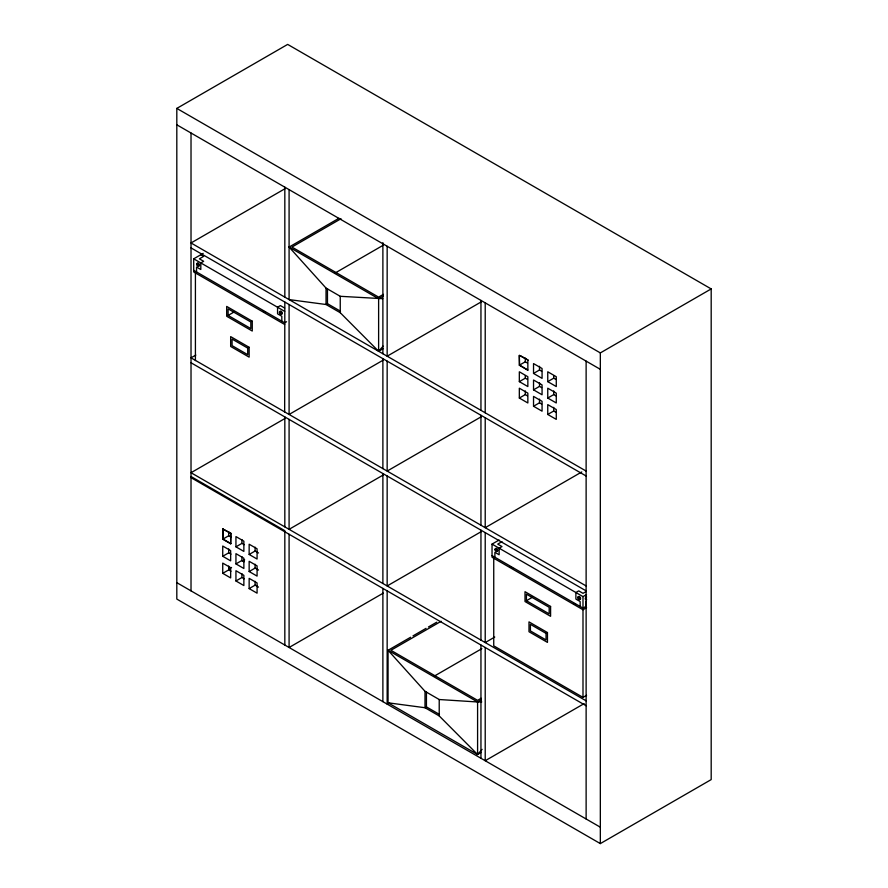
<?xml version="1.0" encoding="UTF-8"?>
<svg xmlns="http://www.w3.org/2000/svg" width="888" height="888" viewBox="0 0 888 888"><rect width="100%" height="100%" fill="white"/><g stroke="black" fill="none" stroke-linecap="round" stroke-linejoin="round"><path stroke-width="1.33" d="M383.139 346.154L378.621 351.282L340.248 312.709L326.04 304.506L289.088 299.589L289.088 189.632M410.611 637.262L388.056 650.294L388.056 702.808L477.589 754.5L482.106 749.372M176.812 108.403L287.668 44.4L711.188 288.922L711.188 779.597L600.332 843.6L176.812 599.078L176.812 108.403L600.332 352.913L711.188 288.922M285.192 188.6L191.02 242.968L586.124 471.073M284.66 324.475L193.706 271.961L193.706 258.83L203.186 253.358M382.761 298.69L340.248 296.303L326.04 288.101L289.088 247.075L338.961 218.282M341.003 218.737L291.93 247.075L378.621 297.125L383.416 294.361M228.105 315.44L250.838 328.571L250.838 322.011L228.105 308.88L228.105 315.44L233.977 312.054M335.02 273.071L382.883 245.432M195.793 355.089L191.02 357.842L586.124 585.947M286.558 321.734L284.66 322.832L193.706 270.318M340.493 311.211L327.461 303.685L326.04 304.506L326.04 288.101M289.088 247.075L378.621 298.768L383.372 296.026M383.372 348.54L378.621 351.282L378.621 298.768M481.318 301.831L387.157 356.199L387.157 246.254M383.25 360.095L289.088 414.463L289.088 304.506M285.192 418.359L191.02 472.716L586.124 700.832M519.325 355.378L519.613 365.068L527.849 370.152L519.325 365.223L519.325 355.378L528.138 360.139L520.679 355.833M222.733 528.971L230.947 533.377L230.658 543.789L222.733 539.205L222.733 528.971L230.947 533.377M519.325 365.223L525.296 361.782L527.428 363.014M222.733 539.205L228.704 535.764L230.969 537.074M519.325 381.64L527.849 386.558L527.849 376.712L519.325 371.795L519.325 381.64L525.296 378.188L527.428 379.42M533.533 373.437L542.069 378.355L542.069 368.509L533.533 363.581L533.533 373.437L539.504 369.985L541.636 371.217M235.942 546.83L243.867 551.415L243.867 541.169L235.942 536.596L235.942 546.83L241.913 543.389L244.178 544.699M222.733 556.277L230.658 560.85L230.658 550.616L222.733 546.031L222.733 556.277L228.704 552.824L230.969 554.134M481.318 416.716L387.157 471.073L387.157 361.127M383.25 474.969L289.088 529.337L289.088 419.38M519.325 398.046L527.849 402.974L527.849 393.129L519.325 388.2L519.325 398.046L525.296 394.605L527.428 395.837M533.533 389.843L542.069 394.772L542.069 384.915L533.533 379.997L533.533 389.843L539.504 386.402L541.636 387.623M547.752 381.64L556.277 386.558L556.277 376.712L547.752 371.795L547.752 381.64L553.712 378.188L555.844 379.42M249.151 554.467L257.076 559.04L257.076 548.795L249.151 544.222L249.151 554.467L255.122 551.015L258.519 552.98M235.942 563.902L243.867 568.475L243.867 558.241L235.942 553.657L235.942 563.902L241.913 560.461L244.178 561.76M229.171 568.853L231.557 567.476M242.28 561.283L244.666 559.906M222.733 573.337L230.658 577.922L230.658 567.676L222.733 563.103L222.733 573.337L228.704 569.896L230.969 571.206M533.533 406.249L542.069 411.177L542.069 401.332L533.533 396.403L533.533 406.249L539.504 402.808L541.636 404.04M547.752 398.046L556.277 402.974L556.277 393.129L547.752 388.2L547.752 398.046L553.712 394.605L555.844 395.837M249.151 571.528L257.076 576.101L257.076 565.867L249.151 561.294L249.151 571.528L255.122 568.087L258.519 570.04M235.942 580.974L243.867 585.547L243.867 575.302L235.942 570.729L235.942 580.974L241.913 577.522L244.178 578.832M547.752 414.463L556.277 419.38L556.277 409.535L547.752 404.617L547.752 414.463L553.712 411.011L555.844 412.243M249.151 588.6L257.076 593.173L257.076 582.939L249.151 578.354L249.151 588.6L255.122 585.148L258.519 587.112M581.762 471.95L485.214 527.694L485.214 417.737M481.318 531.59L387.157 585.958L387.157 476.001M383.25 593.129L289.088 647.496L289.088 534.254M586.591 607.67L582.994 609.745L492.041 557.231L492.041 544.1L499.145 540.004M501.986 541.647L497.724 544.1L501.986 546.564L499.145 548.207L499.145 554.767L494.882 552.314L494.882 557.231M412.987 635.897L426.051 628.349M428.427 626.984L436.741 622.188M441.17 621.267L390.898 650.294L477.589 700.343L481.185 698.268M526.429 600.721L549.173 613.852L549.173 607.281L526.429 594.161L526.429 600.721L532.312 597.324M494.749 637.062L485.214 642.568L485.214 532.622M433.988 676.29L481.851 648.651M389.532 702.73L387.157 704.106L387.157 590.875M586.191 591.486L582.994 593.339L578.732 590.875L575.89 592.518L575.89 599.078L580.153 601.542L580.153 606.46M492.041 544.1L582.994 596.614L586.546 594.572M439.46 714.429L426.429 706.904L425.008 707.725L388.056 702.808M481.729 701.909L477.589 701.986L388.056 650.294L425.008 691.319L439.216 699.522L477.589 701.986L481.152 699.922M425.008 691.319L425.008 707.725L439.216 715.928L477.589 754.5L481.152 752.436M493.739 557.231L493.739 645.854L582.994 697.38L586.58 695.315M584.149 703.607L485.214 760.727L485.214 647.496M176.812 124.808L600.332 369.33M191.02 247.896L586.124 476.001M200.81 254.723L203.652 256.366L199.389 258.83L203.652 261.294L200.81 262.926L200.81 269.497L196.548 267.033L196.548 271.961M284.66 308.058L280.397 305.594L277.556 307.237L277.556 313.808L281.818 316.261L281.818 321.19M193.706 258.83L284.66 311.344M263.248 311.122L265.623 312.498M191.02 362.77L586.124 590.875M492.041 555.588L582.994 608.102L585.836 606.46L585.836 601.542M510.4 566.855L512.787 568.231M573.47 603.263L575.857 604.639M191.02 476.523L284.826 530.68L284.826 645.032M191.02 477.644L586.124 705.749M230.947 543.623L223.021 539.049L223.021 528.804M176.812 582.672L600.332 827.194M600.332 352.913L600.332 843.6M586.124 361.127L586.124 818.98M582.994 596.614L582.994 697.38M553.712 375.735L553.712 378.188M553.712 390.909L553.712 394.605M553.712 407.326L553.712 411.011M539.504 366.289L539.504 369.985M539.504 382.706L539.504 386.402M539.504 399.112L539.504 402.808M527.849 360.306L527.849 370.152M525.296 358.086L525.296 361.782M525.296 375.735L525.296 378.188M525.296 390.909L525.296 394.605M485.214 302.864L485.214 412.82M480.952 300.399L480.952 410.356M480.952 415.284L480.952 525.23M480.952 530.158L480.952 640.104M480.952 645.032L480.952 758.263M477.589 701.986L477.589 754.5M439.216 699.522L439.216 715.928M426.429 691.863L426.429 706.904M382.883 242.679L382.883 353.746M382.883 358.663L382.883 468.62M382.883 473.537L382.883 583.494M382.883 588.411L382.883 701.653M340.248 296.303L340.248 312.709M327.461 288.644L327.461 303.685M284.826 187.168L284.826 297.125M284.826 302.042L284.66 412.099M284.826 416.927L284.826 526.873M255.122 547.175L255.122 551.015M255.122 564.246L255.122 568.087M255.122 581.307L255.122 585.148M241.913 539.549L241.913 543.389M241.913 556.621L241.913 560.461M241.913 573.681L241.913 577.522M230.658 533.544L230.658 543.789M228.704 531.923L228.704 535.764M228.704 548.984L228.704 552.824M228.704 566.056L228.704 569.896M195.416 271.961L195.416 360.572M191.02 133.022L191.02 590.875M495.981 550.427A1.61 0.932 60 0 1 496.037 548.307A1.61 0.932 60 0 1 497.768 550.116A1.61 0.932 60 0 1 496.525 550.993M586.591 599.222A1.61 0.932 -60 0 1 585.281 598.712A1.61 0.932 -60 0 1 586.535 596.647M578.476 597.957A1.61 0.932 60 0 1 579.165 596.436A1.61 0.932 60 0 1 580.597 598.523A1.61 0.932 60 0 1 579.165 598.967M586.58 599.811A1.61 0.932 -60 0 1 585.847 599.034A1.61 0.932 -60 0 1 586.524 597.413M197.647 265.146A1.61 0.932 60 0 1 197.636 263.059A1.61 0.932 60 0 1 199.378 264.58A1.61 0.932 60 0 1 198.49 265.889M280.153 312.676A1.61 0.932 60 0 1 281.03 311.233A1.61 0.932 60 0 1 282.206 313.664A1.61 0.932 60 0 1 280.331 313.053M252.259 321.19L226.684 306.416L226.684 316.261L252.259 331.035L252.259 321.19M249.139 347.286L230.658 336.619L230.658 346.464L249.139 357.131L249.139 347.286M247.719 348.107L232.079 339.072L232.079 345.643L247.719 354.667L247.719 348.107M550.593 606.46L525.008 591.697L525.008 601.542L550.593 616.316L550.593 606.46M547.463 632.556L528.993 621.889L528.993 631.734L547.463 642.401L547.463 632.556M546.042 633.377L530.414 624.353L530.414 630.913L546.042 639.948L546.042 633.377M494.971 549.628A1.61 0.932 60 0 0 496.792 551.537A1.61 0.932 60 0 0 496.514 549.128A1.61 0.932 60 0 0 494.971 549.628M577.755 597.546A1.61 0.932 60 0 0 579.464 599.666A1.61 0.932 60 0 0 579.464 597.391A1.61 0.932 60 0 0 577.755 597.546M196.637 264.358A1.61 0.932 60 0 0 198.457 266.256A1.61 0.932 60 0 0 198.191 263.847A1.61 0.932 60 0 0 196.637 264.358M279.431 312.265A1.61 0.932 60 0 0 281.13 314.385A1.61 0.932 60 0 0 281.13 312.11A1.61 0.932 60 0 0 279.431 312.265"/></g></svg>
